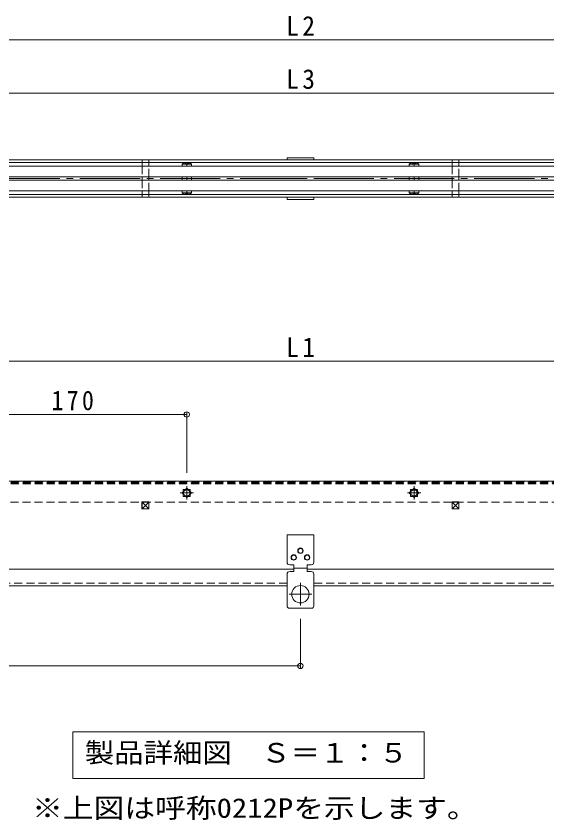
# Model space of a CAD drawing. Units: millimetres at full size, sheet at 1:5; details may follow other scales. Extents: x -910 to 1371, y -980 to 819.
# Drawn here: x -202 to 195, y 129 to 731 of the extents above; entities that cross this region are included whole.
import ezdxf
from ezdxf.enums import TextEntityAlignment as Align

# ---------------------------------------------------------------- set-up
doc = ezdxf.new("R2010")
doc.units = ezdxf.units.MM
doc.header["$LTSCALE"] = 5
doc.header["$PDMODE"] = 32
doc.header["$PDSIZE"] = 4
for name, pattern in [('CHAIN1', [8, 5, -1, 1, -1]), ('CHAIN2', [12, 9, -1, 1, -1]), ('DASHED1', [1.8, 1.2, -0.6])]:
    doc.linetypes.add(name, pattern=pattern)
for name, color, linetype, lineweight in [('E-0_0228_テナント工�', 4, 'Continuous', 9), ('E-1_0229_テナント工�', 3, 'Continuous', 9), ('E-2_0230_テナント工�', 3, 'Continuous', 9), ('E-4_0232_テナント工�', 7, 'Continuous', 9), ('E-5_0233_テナント工�', 7, 'Continuous', 9), ('E-A_0251_塗潰2_A_断�', 1, 'Continuous', 5)]:
    doc.layers.add(name, color=color, linetype=linetype, lineweight=lineweight)
doc.styles.add('ＭＳ ゴシック', font='')
doc.styles.get('ＭＳ ゴシック').set_extended_font_data('MS Gothic')

msp = doc.modelspace()

# ---------------------------------------------------------------- linework, layer by layer
at = {"layer": 'E-0_0228_テナント工�'}
for p, q in [((-584.278, 623.411), (605.722, 623.411)), ((-584.278, 621.411), (605.722, 621.411)), ((-584.278, 597.411), (605.722, 597.411)), ((605.722, 595.411), (-584.278, 595.411)), ((-584.278, 382.82), (605.722, 382.82)), ((-544.278, 316.96), (5.697, 316.96)), ((15.697, 316.96), (420.187, 316.96)), ((-539.278, 304.617), (0.697, 304.617)), ((20.697, 304.617), (560.722, 304.617))]:
    msp.add_line(p, q, dxfattribs=at)
at = {"layer": 'E-0_0228_テナント工�', "linetype": 'CHAIN2'}
for p, q in [((10.722, 609.411), (-584.278, 609.411)), ((605.722, 609.411), (10.722, 609.411))]:
    msp.add_line(p, q, dxfattribs=at)
at = {"layer": 'E-0_0228_テナント工�', "linetype": 'DASHED1'}
for p, q in [((0.697, 306.617), (-539.278, 306.617)), ((422.958, 306.617), (20.697, 306.617))]:
    msp.add_line(p, q, dxfattribs=at)
at = {"layer": 'E-1_0229_テナント工�', "linetype": 'DASHED1'}
for p, q in [((-107.778, 621.411), (-107.778, 623.411)), ((-102.778, 621.411), (-102.778, 623.411)), ((124.222, 621.411), (124.222, 623.411)), ((129.222, 621.411), (129.222, 623.411)), ((-107.778, 618.661), (-107.778, 610.661)), ((-102.778, 610.661), (-102.778, 618.661)), ((124.222, 618.661), (124.222, 610.661)), ((129.222, 610.661), (129.222, 618.661)), ((-107.778, 608.161), (-107.778, 600.161)), ((-102.778, 600.161), (-102.778, 608.161)), ((124.222, 608.161), (124.222, 600.161)), ((129.222, 600.161), (129.222, 608.161)), ((-107.778, 597.411), (-107.778, 595.411)), ((-102.778, 597.411), (-102.778, 595.411)), ((124.222, 597.411), (124.222, 595.411)), ((129.222, 597.411), (129.222, 595.411))]:
    msp.add_line(p, q, dxfattribs=at)
at = {"layer": 'E-1_0229_テナント工�'}
for p, q in [((-107.778, 618.661), (-107.778, 621.411)), ((-102.778, 618.661), (-102.778, 621.411)), ((124.222, 618.661), (124.222, 621.411)), ((129.222, 618.661), (129.222, 621.411)), ((-107.778, 608.161), (-107.778, 610.661)), ((-102.778, 608.161), (-102.778, 610.661)), ((124.222, 608.161), (124.222, 610.661)), ((129.222, 608.161), (129.222, 610.661)), ((-107.778, 597.411), (-107.778, 600.161)), ((-102.778, 597.411), (-102.778, 600.161)), ((124.222, 597.411), (124.222, 600.161)), ((129.222, 597.411), (129.222, 600.161)), ((-102.778, 367.32), (-107.778, 362.32)), ((-107.778, 367.32), (-102.778, 362.32)), ((129.222, 367.32), (124.222, 362.32)), ((124.222, 367.32), (129.222, 362.32))]:
    msp.add_line(p, q, dxfattribs=at)
at = {"layer": 'E-1_0229_テナント工�', "color": 4}
for points in [[(-107.853, 362.32), (-102.703, 362.32), (-102.703, 367.47), (-107.853, 367.47)], [(124.147, 362.32), (129.297, 362.32), (129.297, 367.47), (124.147, 367.47)]]:
    msp.add_lwpolyline(points, close=True, dxfattribs=at)
at = {"layer": 'E-1_0229_テナント工�'}
for points in [[(-107.778, 362.32), (-102.778, 362.32), (-102.778, 367.32), (-107.778, 367.32)], [(124.222, 362.32), (129.222, 362.32), (129.222, 367.32), (124.222, 367.32)]]:
    msp.add_lwpolyline(points, close=True, dxfattribs=at)
at = {"layer": 'E-2_0230_テナント工�'}
for p, q in [((-76.628, 621.161), (-77.814, 620.161)), ((-76.628, 621.161), (-71.928, 621.161)), ((-74.278, 620.161), (-74.278, 618.661)), ((-71.928, 621.161), (-70.743, 620.161)), ((-70.743, 620.161), (-70.743, 618.661)), ((93.372, 621.161), (92.186, 620.161)), ((93.372, 621.161), (98.072, 621.161)), ((95.722, 620.161), (95.722, 618.661)), ((98.072, 621.161), (99.257, 620.161)), ((99.257, 620.161), (99.257, 618.661)), ((-77.814, 608.161), (-77.814, 610.661)), ((-74.278, 610.661), (-74.278, 608.161)), ((-70.743, 608.161), (-70.743, 610.661)), ((92.186, 608.161), (92.186, 610.661)), ((95.722, 610.661), (95.722, 608.161)), ((99.257, 608.161), (99.257, 610.661)), ((-76.628, 597.661), (-77.814, 598.661)), ((-76.628, 597.661), (-71.928, 597.661)), ((-74.278, 598.661), (-74.278, 600.161)), ((-71.928, 597.661), (-70.743, 598.661)), ((-70.743, 598.661), (-70.743, 600.161)), ((93.372, 597.661), (92.186, 598.661)), ((93.372, 597.661), (98.072, 597.661)), ((95.722, 598.661), (95.722, 600.161)), ((98.072, 597.661), (99.257, 598.661)), ((99.257, 598.661), (99.257, 600.161))]:
    msp.add_line(p, q, dxfattribs=at)
at = {"layer": 'E-2_0230_テナント工�', "color": 2}
for p, q in [((605.222, 610.661), (-583.778, 610.661)), ((-583.778, 608.161), (605.222, 608.161)), ((-583.778, 600.161), (605.222, 600.161))]:
    msp.add_line(p, q, dxfattribs=at)
at = {"layer": 'E-2_0230_テナント工�', "color": 2, "linetype": 'DASHED1'}
for p, q in [((-583.778, 382.32), (402.674, 382.32)), ((402.861, 381.62), (-583.778, 381.62)), ((403.049, 380.92), (-583.778, 380.92)), ((-76.879, 376.72), (-75.214, 376.72)), ((-76.879, 375.055), (-76.879, 376.72)), ((-76.879, 371.52), (-76.879, 373.184)), ((-73.344, 376.72), (-71.679, 376.72)), ((-71.679, 376.72), (-71.679, 375.055)), ((-71.679, 373.184), (-71.679, 371.52)), ((93.121, 376.72), (94.786, 376.72)), ((93.121, 375.055), (93.121, 376.72)), ((93.121, 371.52), (93.121, 373.184)), ((96.656, 376.72), (98.321, 376.72)), ((98.321, 376.72), (98.321, 375.055)), ((98.321, 373.184), (98.321, 371.52)), ((-404.279, 367.32), (406.693, 367.32)), ((-75.214, 371.52), (-76.879, 371.52)), ((-71.679, 371.52), (-73.344, 371.52)), ((94.786, 371.52), (93.121, 371.52)), ((98.321, 371.52), (96.656, 371.52))]:
    msp.add_line(p, q, dxfattribs=at)
at = {"layer": 'E-2_0230_テナント工�', "color": 2, "linetype": 'CHAIN2'}
for p, q in [((-79.229, 374.12), (-69.329, 374.12)), ((-74.279, 369.17), (-74.279, 379.07)), ((90.771, 374.12), (100.671, 374.12)), ((95.721, 369.17), (95.721, 379.07))]:
    msp.add_line(p, q, dxfattribs=at)
at = {"layer": 'E-2_0230_テナント工�', "linetype": 'DASHED1'}
for p, q in [((-77.815, 374.12), (-74.279, 377.655)), ((-74.279, 370.584), (-77.815, 374.12)), ((-74.279, 377.655), (-70.744, 374.12)), ((-70.744, 374.12), (-74.279, 370.584)), ((92.185, 374.12), (95.721, 377.655)), ((95.721, 370.584), (92.185, 374.12)), ((95.721, 377.655), (99.256, 374.12)), ((99.256, 374.12), (95.721, 370.584))]:
    msp.add_line(p, q, dxfattribs=at)
at = {"layer": 'E-2_0230_テナント工�'}
for points in [[(-70.743, 620.161), (-77.814, 620.161), (-77.814, 618.661)], [(99.257, 620.161), (92.186, 620.161), (92.186, 618.661)], [(-70.743, 598.661), (-77.814, 598.661), (-77.814, 600.161)], [(99.257, 598.661), (92.186, 598.661), (92.186, 600.161)]]:
    msp.add_lwpolyline(points, dxfattribs=at)
at = {"layer": 'E-2_0230_テナント工�', "color": 2}
msp.add_lwpolyline([(-583.778, 618.661), (605.222, 618.661), (605.222, 610.661)], dxfattribs=at)
at = {"layer": 'E-2_0230_テナント工�', "linetype": 'DASHED1'}
for centre in [(-74.279, 374.12), (95.721, 374.12)]:
    msp.add_circle(centre, 2.35, dxfattribs=at)
at = {"layer": 'E-2_0230_テナント工�'}
for centre, start, end in [((-76.681, 617.776), 44.79445, 89.10294), ((-71.875, 617.776), 90.89706, 135.20555), ((93.319, 617.776), 44.79445, 89.10294), ((98.125, 617.776), 90.89706, 135.20555), ((-76.681, 601.047), 270.89706, 315.20555), ((-71.875, 601.047), 224.79445, 269.10294), ((93.319, 601.047), 270.89706, 315.20555), ((98.125, 601.047), 224.79445, 269.10294)]:
    msp.add_arc(centre, 3.386, start, end, dxfattribs=at)
at = {"layer": 'E-2_0230_テナント工�', "linetype": 'DASHED1'}
for centre, start, end in [((-74.279, 374.12), 146.36488, 213.63512), ((-74.279, 374.12), 56.36488, 123.63512), ((-74.279, 374.12), 326.36488, 33.63512), ((95.721, 374.12), 146.36488, 213.63512), ((95.721, 374.12), 56.36488, 123.63512), ((95.721, 374.12), 326.36488, 33.63512), ((-74.279, 374.12), 236.36488, 303.63512), ((95.721, 374.12), 236.36488, 303.63512)]:
    msp.add_arc(centre, 2.55, start, end, dxfattribs=at)
at = {"layer": 'E-4_0232_テナント工�'}
for p, q in [((-586.278, 713.411), (607.722, 713.411)), ((-584.278, 673.411), (605.722, 673.411)), ((-583.778, 472.82), (605.222, 472.82)), ((-74.279, 434.32), (-74.279, 389.07)), ((-244.279, 432.82), (-74.279, 432.82)), ((10.722, 243.117), (10.722, 279.879)), ((-549.278, 244.617), (10.722, 244.617))]:
    msp.add_line(p, q, dxfattribs=at)
for p in [(-74.279, 432.82), (10.722, 244.617)]:
    msp.add_point(p, dxfattribs=at)
at = {"layer": 'E-5_0233_テナント工�'}
for p, q in [((-159.615, 195.411), (103.385, 195.411)), ((-159.615, 195.411), (-159.615, 160.411)), ((103.385, 195.411), (103.385, 160.411)), ((-159.615, 160.411), (103.385, 160.411))]:
    msp.add_line(p, q, dxfattribs=at)
at = {"layer": 'E-A_0251_塗潰2_A_断�'}
for p, q in [((0.747, 625.011), (0.747, 623.411)), ((0.747, 593.811), (0.747, 595.411)), ((0.747, 593.811), (20.747, 593.811)), ((20.747, 593.811), (20.747, 595.411)), ((20.722, 342.82), (0.722, 342.82)), ((0.722, 322.32), (0.722, 342.82)), ((20.722, 322.32), (20.722, 342.82)), ((0.722, 313.32), (0.722, 289.57)), ((2.722, 315.32), (5.722, 315.32)), ((5.722, 317.82), (15.722, 317.82)), ((18.722, 315.32), (15.722, 315.32)), ((20.722, 313.32), (20.722, 289.57)), ((10.722, 287.82), (2.472, 287.82)), ((18.972, 287.82), (10.722, 287.82))]:
    msp.add_line(p, q, dxfattribs=at)
at = {"layer": 'E-A_0251_塗潰2_A_断�', "linetype": 'CHAIN1'}
for p, q in [((10.722, 306.761), (10.722, 289.879)), ((19.163, 298.32), (2.281, 298.32))]:
    msp.add_line(p, q, dxfattribs=at)
at = {"layer": 'E-A_0251_塗潰2_A_断�'}
for points in [[(0.747, 625.011), (20.747, 625.011), (20.747, 623.411)], [(2.722, 320.32), (5.722, 320.32), (5.722, 315.32)], [(18.722, 320.32), (15.722, 320.32), (15.722, 315.32)]]:
    msp.add_lwpolyline(points, dxfattribs=at)
for centre, radius in [((10.722, 330.82), 2), ((10.722, 330.82), 1.75), ((5.722, 325.82), 2), ((5.722, 325.82), 1.75), ((15.722, 325.82), 2), ((15.722, 325.82), 1.75)]:
    msp.add_circle(centre, radius, dxfattribs=at)
for centre, radius, start, end in [((2.722, 322.32), 2, 180, 270), ((18.722, 322.32), 2, 270, 0), ((2.722, 313.32), 2, 90, 180), ((18.722, 313.32), 2, 0, 90), ((10.722, 298.32), 6.5, 90, 270), ((10.722, 298.32), 6.5, 270, 90), ((2.472, 289.57), 1.75, 180, 270), ((18.972, 289.57), 1.75, 270, 0)]:
    msp.add_arc(centre, radius, start, end, dxfattribs=at)

# ---------------------------------------------------------------- texts
at = {"layer": 'E-4_0232_テナント工�', "color": 2, "char_height": 14.66, "attachment_point": 7, "style": 'ＭＳ ゴシック'}
for s, insert in [('\\T1.27;\\W0.95;L2', (0.097, 716.411)), ('\\T1.27;\\W0.95;L3', (0.097, 676.411)), ('\\T1.27;\\W0.95;L1', (0.097, 475.82)), ('\\T1.27;\\W0.9;170', (-175.529, 435.82))]:
    msp.add_mtext(s, dxfattribs=dict(at, insert=insert))
at = {"layer": 'E-5_0233_テナント工�', "color": 2, "style": 'ＭＳ ゴシック'}
for s, width, p in [('製品詳細図\u3000Ｓ＝１：５', 1.1, (-150.615, 167.911)), ('※上図は呼称0212Pを示します。', 1.15, (-189.99, 126.536))]:
    msp.add_text(s, height=14.66, dxfattribs=dict(at, width=width)).set_placement(p, align=Align.BOTTOM_LEFT)

doc.saveas('drawing.dxf')
